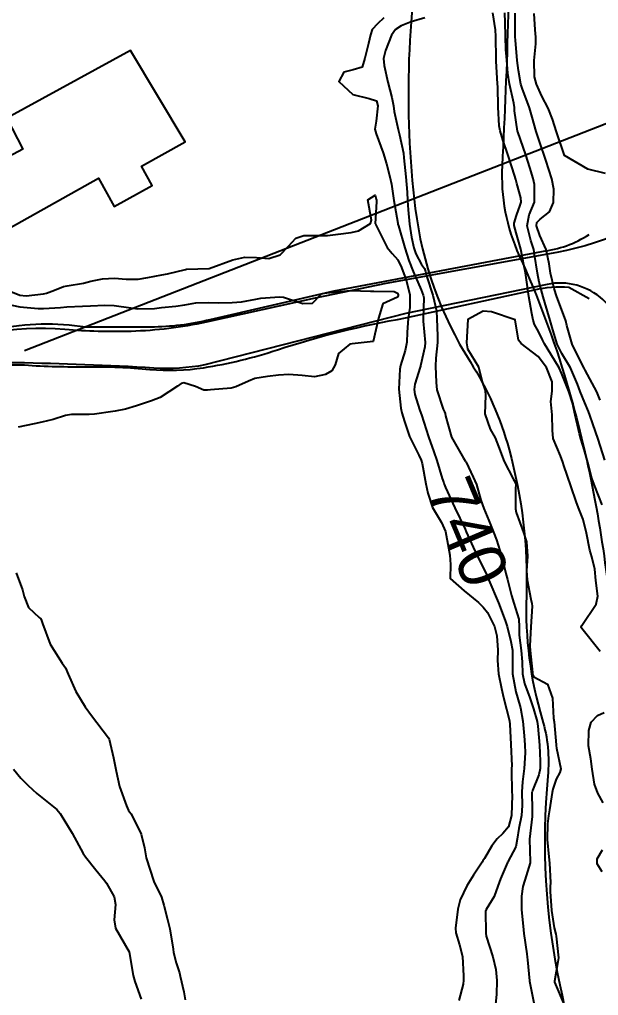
# Model space of a CAD drawing. Header units: metres. Extents: x 318500 to 325275, y 7408834 to 7428799.
# Drawn here: x 321290.2 to 321339.3, y 7409263.5 to 7409346.2 of the extents above; entities that cross this region are included whole.
import ezdxf
from ezdxf.enums import TextEntityAlignment as Align

# ---------------------------------------------------------------- set-up
doc = ezdxf.new("R2010")
doc.units = ezdxf.units.M
doc.header["$MEASUREMENT"] = 0
doc.linetypes.add('CONTINUO', pattern=[0])
for name, color, linetype in [('Cotas', 45, 'Continuous'), ('Curvas de Nivel 1m', 11, 'Continuous'), ('Curvas de Nivel 5m', 15, 'Continuous'), ('Edificações', 30, 'Continuous'), ('Hidrografia', 140, 'Continuous'), ('Pontes e Viadutos', 190, 'Continuous'), ('TEXTO', 45, 'Continuous'), ('Vias Primárias', 230, 'Continuous')]:
    doc.layers.add(name, color=color, linetype=linetype)
doc.styles.add('ARIAL', font='arial.ttf')

msp = doc.modelspace()

# ---------------------------------------------------------------- linework, layer by layer
at = {"layer": 'Curvas de Nivel 1m', "flags": 128}
for points, elevation in [([(321339.601, 7409305.052), (321338.975, 7409306.646), (321338.736, 7409307.339), (321338.396, 7409308.655), (321338.076, 7409309.753), (321337.793, 7409310.663), (321337.686, 7409311.074), (321337.32, 7409312.668), (321337.076, 7409313.725), (321336.778, 7409314.674), (321336.163, 7409316.234), (321335.944, 7409316.683), (321335.548, 7409317.321), (321334.701, 7409318.702), (321334.541, 7409319.043), (321334.21, 7409319.747), (321333.855, 7409320.354), (321333.747, 7409320.717), (321333.652, 7409321.296), (321333.386, 7409322.723), (321333.245, 7409323.746), (321333.09, 7409324.728), (321332.973, 7409325.416), (321332.706, 7409326.734), (321332.321, 7409328.132), (321332.143, 7409328.742), (321332.134, 7409328.941), (321332.343, 7409329.587), (321332.637, 7409330.454), (321332.725, 7409330.735), (321332.72, 7409331.091), (321332.376, 7409332.294), (321332.27, 7409332.633), (321332.242, 7409332.742), (321332.189, 7409332.937), (321331.597, 7409334.752), (321331.181, 7409336.006), (321330.949, 7409336.762), (321330.869, 7409337.189), (321330.778, 7409338.765), (321330.747, 7409340.505), (321330.735, 7409340.766), (321330.618, 7409342.669), (321330.609, 7409342.769), (321330.605, 7409342.853), (321330.577, 7409344.769), (321330.549, 7409345.341), (321330.324, 7409346.772)], 739), ([(321339.422, 7409313.93), (321339.14, 7409314.645), (321338.167, 7409316.467), (321338.064, 7409316.661), (321337.925, 7409316.911), (321337.048, 7409318.672), (321336.618, 7409320.274), (321336.529, 7409320.677), (321336.231, 7409321.433), (321335.768, 7409322.687), (321335.539, 7409323.413), (321335.208, 7409324.696), (321335.095, 7409325.505), (321334.841, 7409326.702), (321334.318, 7409327.903), (321334.024, 7409328.715), (321334.057, 7409328.992), (321334.339, 7409329.29), (321335.131, 7409329.916), (321335.478, 7409330.693), (321335.5, 7409331.822), (321335.328, 7409332.696), (321334.826, 7409334.281), (321334.679, 7409334.706), (321334.421, 7409335.451), (321333.993, 7409336.717), (321333.658, 7409337.928), (321333.436, 7409338.725), (321332.829, 7409340.391), (321332.72, 7409340.737), (321332.507, 7409341.87), (321332.402, 7409342.742), (321332.242, 7409344.449), (321332.224, 7409344.745), (321332.224, 7409345.066), (321332.237, 7409346.745)], 741), ([(321339.88, 7409333.145), (321338.393, 7409333.529), (321336.41, 7409334.68), (321335.729, 7409336.697), (321335.392, 7409337.759), (321335.026, 7409338.704), (321334.475, 7409339.713), (321334.026, 7409340.717), (321333.876, 7409341.343), (321333.829, 7409342.72), (321333.969, 7409344.153), (321333.985, 7409344.718), (321333.928, 7409345.341), (321333.829, 7409346.721)], 742), ([(321324.563, 7409346.354), (321323.408, 7409346.011), (321322.552, 7409345.681), (321322.069, 7409345.355), (321321.75, 7409344.882), (321321.222, 7409343.585), (321321.058, 7409342.892), (321321.106, 7409342.296), (321321.437, 7409340.886), (321321.761, 7409339.59), (321321.901, 7409338.878), (321321.973, 7409338.395), (321322.32, 7409336.872), (321322.434, 7409336.443), (321322.747, 7409334.867), (321322.796, 7409334.474), (321322.965, 7409332.864), (321323.079, 7409331.575), (321323.102, 7409330.863), (321323.141, 7409330.066), (321323.26, 7409328.856), (321323.425, 7409327.742), (321323.631, 7409326.85), (321323.803, 7409326.355), (321324.286, 7409325.434), (321324.536, 7409325.091), (321324.616, 7409324.837), (321324.724, 7409324.385), (321325.255, 7409322.83), (321325.554, 7409321.503), (321325.599, 7409320.826), (321325.628, 7409319.403), (321325.629, 7409318.826), (321325.505, 7409317.502), (321325.468, 7409316.827), (321325.528, 7409315.448), (321325.594, 7409314.825), (321326.124, 7409313.171), (321326.242, 7409312.939), (321326.286, 7409312.818), (321326.319, 7409312.615), (321326.837, 7409310.809), (321327.837, 7409309.02), (321327.998, 7409308.791), (321328.021, 7409308.752), (321328.059, 7409308.67), (321328.679, 7409307.413), (321328.94, 7409306.776), (321329.322, 7409305.469), (321329.56, 7409304.767), (321329.995, 7409303.747), (321330.388, 7409302.756), (321330.641, 7409302.085), (321331.071, 7409300.749), (321331.441, 7409299.242), (321331.565, 7409298.744), (321331.91, 7409297.383), (321332.106, 7409296.737), (321332.529, 7409295.373), (321332.567, 7409294.73), (321332.578, 7409294.021), (321332.734, 7409292.727), (321332.815, 7409291.746), (321332.852, 7409290.725), (321333.023, 7409289.933), (321333.482, 7409288.715), (321333.786, 7409287.782), (321334.083, 7409286.705), (321334.152, 7409286.316), (321334.288, 7409284.702), (321334.353, 7409283.327), (321334.34, 7409282.701), (321334.229, 7409282.186), (321333.692, 7409280.861), (321333.66, 7409280.741), (321333.653, 7409280.711), (321333.667, 7409279.16), (321333.668, 7409278.71), (321333.659, 7409278.654), (321333.451, 7409276.713), (321333.51, 7409274.813), (321333.507, 7409274.712), (321333.046, 7409273.261), (321332.883, 7409272.72), (321332.749, 7409271.9), (321332.772, 7409270.722), (321332.903, 7409269.356), (321332.973, 7409268.718), (321333.203, 7409267.016), (321333.247, 7409266.714), (321333.277, 7409266.492), (321333.45, 7409264.71), (321333.453, 7409264.684), (321333.478, 7409264.551), (321333.851, 7409262.704)], 739), ([(321289.041, 7409323.318), (321290.243, 7409322.838), (321290.756, 7409322.778), (321292.245, 7409322.962), (321292.5, 7409323.013), (321293.172, 7409323.261), (321293.936, 7409323.572), (321294.256, 7409323.638), (321295.625, 7409323.864), (321296.262, 7409324.019), (321297.25, 7409324.22), (321298.266, 7409324.28), (321299.256, 7409324.189), (321300.265, 7409324.187), (321301.077, 7409324.349), (321302.271, 7409324.555), (321302.76, 7409324.645), (321304.279, 7409325.019), (321304.356, 7409325.032), (321306.28, 7409325.09), (321308.288, 7409325.829), (321309.298, 7409326.053), (321310.29, 7409326.044), (321311.347, 7409325.961), (321312.292, 7409326.26), (321312.996, 7409327), (321313.637, 7409327.664), (321314.314, 7409327.892), (321315.387, 7409327.89), (321316.314, 7409327.903), (321317.231, 7409328.021), (321318.318, 7409328.159), (321318.949, 7409328.292), (321319.96, 7409328.906), (321320.05, 7409329.189), (321319.725, 7409330.91), (321320.364, 7409331.311), (321320.45, 7409330.988), (321320.465, 7409330.898), (321320.47, 7409330.787), (321320.371, 7409328.899), (321320.382, 7409328.847), (321321.367, 7409326.884), (321321.787, 7409326.37), (321322.29, 7409325.826), (321322.588, 7409325.171), (321322.711, 7409324.864), (321322.99, 7409324.138), (321323.302, 7409322.854), (321323.307, 7409321.78), (321323.166, 7409320.856), (321323.063, 7409319.712), (321323.044, 7409318.857), (321322.906, 7409318.143), (321322.516, 7409316.865), (321322.456, 7409316.575), (321322.371, 7409314.867), (321322.527, 7409313.267), (321322.63, 7409312.862), (321322.847, 7409312.121), (321323.258, 7409310.852), (321324.066, 7409309.272), (321324.262, 7409308.838), (321324.334, 7409308.561), (321324.648, 7409306.834), (321324.819, 7409306.041), (321325.209, 7409304.828), (321325.991, 7409303.556), (321326.31, 7409302.815), (321326.561, 7409301.407), (321326.691, 7409300.809), (321326.746, 7409300.01), (321326.703, 7409298.808), (321327.915, 7409297.762), (321329.113, 7409296.772), (321329.513, 7409296.383), (321329.892, 7409295.944), (321330.466, 7409294.754), (321330.664, 7409293.956), (321330.743, 7409292.751), (321330.719, 7409291.869), (321330.807, 7409290.75), (321331.068, 7409289.486), (321331.235, 7409288.746), (321331.744, 7409286.767), (321331.748, 7409286.74), (321331.766, 7409286.462), (321331.846, 7409284.738), (321331.933, 7409282.948), (321331.925, 7409282.737), (321331.915, 7409282.539), (321331.956, 7409280.736), (321331.97, 7409280.452), (321331.925, 7409278.736), (321331.65, 7409277.775), (321331.18, 7409277.209), (321330.695, 7409276.749), (321330.235, 7409276.15), (321329.615, 7409275.083), (321329.499, 7409274.874), (321329.424, 7409274.763), (321328.702, 7409273.665), (321328.136, 7409272.782), (321327.568, 7409271.588), (321327.358, 7409270.793), (321327.161, 7409269.171), (321327.196, 7409268.795), (321327.515, 7409267.762), (321327.748, 7409266.786), (321327.851, 7409265.152), (321327.856, 7409264.784), (321327.814, 7409264.446), (321327.454, 7409263.043)], 741), ([(321289.56, 7409321.98), (321290.228, 7409321.852), (321291.794, 7409321.709), (321292.227, 7409321.713), (321293.68, 7409321.804), (321294.229, 7409321.85), (321295.547, 7409321.914), (321296.231, 7409321.938), (321297.449, 7409321.984), (321298.232, 7409321.966), (321299.653, 7409321.751), (321300.228, 7409321.674), (321301.656, 7409321.721), (321302.23, 7409321.784), (321303.458, 7409321.895), (321304.234, 7409322.017), (321305.147, 7409322.185), (321306.237, 7409322.219), (321307.116, 7409322.197), (321308.237, 7409322.218), (321309.022, 7409322.265), (321310.242, 7409322.498), (321310.675, 7409322.592), (321312.246, 7409322.705), (321312.58, 7409322.661), (321314.237, 7409322.144), (321315.043, 7409322.163), (321315.804, 7409322.957), (321316.165, 7409323.038), (321316.251, 7409323.049), (321317.959, 7409323.22), (321318.255, 7409323.24), (321319.966, 7409323.191), (321320.254, 7409323.191), (321321.968, 7409323.161), (321322.252, 7409323.005), (321322.306, 7409322.869), (321322.309, 7409322.809), (321322.247, 7409322.665), (321321.017, 7409322.11), (321320.643, 7409320.894), (321320.2, 7409318.9), (321318.398, 7409318.717), (321318.196, 7409318.671), (321317.237, 7409317.881), (321316.973, 7409316.938), (321316.67, 7409316.434), (321316.157, 7409316.104), (321315.207, 7409315.911), (321314.156, 7409316.016), (321313.033, 7409316.116), (321312.156, 7409316.048), (321311.22, 7409315.948), (321310.151, 7409315.767), (321309.631, 7409315.554), (321308.553, 7409315.054), (321308.139, 7409314.96), (321306.406, 7409314.809), (321306.137, 7409314.78), (321305.843, 7409314.79), (321305.124, 7409315.095), (321304.145, 7409315.421), (321303.9, 7409315.357), (321303.601, 7409315.118), (321302.13, 7409314.168), (321301.394, 7409313.881), (321300.123, 7409313.459), (321299.195, 7409313.174), (321298.307, 7409312.997), (321298.117, 7409312.966), (321296.575, 7409312.751), (321296.113, 7409312.736), (321294.621, 7409312.726), (321294.111, 7409312.63), (321293.071, 7409312.29), (321292.102, 7409312.067), (321291.439, 7409311.941), (321290.095, 7409311.651)], 742), ([(321339.445, 7409292.636), (321337.879, 7409294.579), (321337.826, 7409294.661), (321337.811, 7409294.73), (321337.882, 7409294.825), (321339.094, 7409296.642), (321339.234, 7409297.316), (321339.078, 7409298.643), (321338.971, 7409299.618), (321338.727, 7409300.648), (321338.549, 7409301.235), (321338.286, 7409302.655), (321337.998, 7409303.83), (321337.654, 7409304.664), (321337.43, 7409305.255), (321336.934, 7409306.671), (321336.343, 7409308.391), (321336.257, 7409308.678), (321336.068, 7409309.206), (321335.434, 7409310.69), (321335.389, 7409311.403), (321335.376, 7409312.691), (321335.249, 7409313.811), (321335.357, 7409314.692), (321335.354, 7409315.49), (321334.892, 7409316.699), (321334.184, 7409317.626), (321332.728, 7409318.732), (321332.501, 7409319.034), (321332.22, 7409320.74), (321332.22, 7409320.74), (321330.23, 7409321.412), (321329.518, 7409321.483), (321328.22, 7409320.79), (321328.092, 7409318.792), (321328.192, 7409318.277), (321329.123, 7409316.776), (321329.433, 7409315.489), (321329.679, 7409314.767), (321329.713, 7409314.343), (321329.666, 7409312.767), (321330.101, 7409311.472), (321330.522, 7409310.756), (321330.819, 7409310.012), (321331.296, 7409308.748), (321332.045, 7409307.274), (321332.248, 7409306.943), (321332.284, 7409306.736), (321332.268, 7409306.505), (321332.264, 7409304.736), (321332.314, 7409304.427), (321332.925, 7409302.726), (321333.187, 7409301.937), (321333.261, 7409300.72), (321333.185, 7409299.478), (321333.242, 7409298.72), (321333.542, 7409297.079), (321333.634, 7409296.714), (321333.658, 7409296.474), (321333.549, 7409294.715), (321333.473, 7409293.099), (321333.493, 7409292.715), (321333.69, 7409290.844), (321333.701, 7409290.712), (321333.723, 7409290.615), (321333.818, 7409290.491), (321334.976, 7409289.857), (321335.391, 7409288.686), (321335.488, 7409286.97), (321335.52, 7409286.684), (321335.708, 7409284.713), (321335.711, 7409284.68), (321335.712, 7409284.653), (321335.738, 7409284.443), (321336.102, 7409282.676), (321336.015, 7409282.378), (321335.707, 7409281.804), (321335.425, 7409280.953), (321335.36, 7409280.685), (321335.133, 7409279.223), (321335.065, 7409278.689), (321334.977, 7409278.014), (321334.927, 7409276.691), (321335.075, 7409275.231), (321335.142, 7409274.687), (321335.225, 7409273.046), (321335.205, 7409272.686), (321335.184, 7409272.293), (321335.295, 7409270.684), (321335.538, 7409269.198), (321335.665, 7409268.679), (321335.692, 7409268.514), (321335.89, 7409266.676), (321335.853, 7409266.32), (321335.552, 7409264.679), (321335.557, 7409264.601), (321336.389, 7409262.671)], 738), ([(321289.93, 7409299.3), (321290.464, 7409297.848), (321290.607, 7409297.289), (321290.96, 7409296.354), (321291.882, 7409295.518), (321292.005, 7409295.392), (321292.063, 7409295.267), (321292.14, 7409295.002), (321292.816, 7409293.256), (321293.826, 7409291.654), (321294.095, 7409291.237), (321294.329, 7409290.721), (321294.989, 7409289.228), (321295.781, 7409287.939), (321296.318, 7409287.212), (321297.742, 7409285.308), (321297.795, 7409285.189), (321298.17, 7409283.629), (321298.269, 7409283.182), (321298.397, 7409282.492), (321298.678, 7409281.175), (321299.283, 7409279.548), (321299.45, 7409279.163), (321299.536, 7409279.039), (321299.657, 7409278.871), (321300.505, 7409277.151), (321300.793, 7409275.978), (321300.931, 7409275.147), (321301.58, 7409273.14), (321302.238, 7409271.801), (321302.445, 7409271.127), (321302.746, 7409269.918), (321302.951, 7409269.119), (321303.219, 7409267.4), (321303.261, 7409267.114), (321303.487, 7409266.253), (321303.77, 7409265.401), (321303.838, 7409265.105), (321304.129, 7409263.769), (321304.258, 7409263.098)], 742), ([(321339.678, 7409279.809), (321339.244, 7409280.637), (321338.956, 7409281.387), (321338.746, 7409282.645), (321338.628, 7409283.546), (321338.451, 7409284.649), (321338.464, 7409285.945), (321338.675, 7409286.646), (321339.202, 7409287.215), (321339.783, 7409287.468)], 738), ([(321289.703, 7409282.65), (321290.314, 7409281.906), (321290.94, 7409281.281), (321291.68, 7409280.585), (321293.363, 7409279.244), (321293.655, 7409278.905), (321294.662, 7409277.23), (321295.614, 7409275.511), (321295.805, 7409275.217), (321296.68, 7409274.118), (321297.439, 7409273.192), (321297.577, 7409272.994), (321298.222, 7409271.842), (321298.35, 7409271.178), (321298.236, 7409269.875), (321298.344, 7409269.178), (321299.5, 7409267.16), (321299.845, 7409265.156), (321299.97, 7409264.65), (321300.518, 7409263.149)], 743), ([(321339.6, 7409273.961), (321339.168, 7409274.637), (321339.185, 7409275.068), (321339.628, 7409275.827)], 738)]:
    msp.add_lwpolyline(points, dxfattribs=dict(at, elevation=elevation))
at = {"layer": 'Curvas de Nivel 5m', "elevation": 740, "flags": 128}
for points in [[(321339.84, 7409308.856), (321339.266, 7409310.642), (321338.822, 7409311.937), (321338.57, 7409312.653), (321338.448, 7409312.98), (321338.131, 7409313.716), (321337.747, 7409314.664), (321337.512, 7409315.304), (321336.919, 7409316.673), (321336.188, 7409317.904), (321335.79, 7409318.686), (321335.422, 7409319.902), (321335.191, 7409320.695), (321334.734, 7409322.211), (321334.595, 7409322.705), (321334.268, 7409323.94), (321334.115, 7409324.712), (321333.878, 7409326.298), (321333.798, 7409326.718), (321333.554, 7409327.479), (321333.252, 7409328.726), (321333.414, 7409329.654), (321333.864, 7409330.717), (321333.878, 7409332.22), (321333.748, 7409332.719), (321333.464, 7409333.654), (321333.119, 7409334.729), (321332.439, 7409336.693), (321332.429, 7409336.74), (321332.179, 7409338.466), (321332.157, 7409338.745), (321332.104, 7409339.107), (321331.739, 7409340.751), (321331.612, 7409341.645), (321331.507, 7409342.755), (321331.437, 7409343.664), (321331.4, 7409344.757), (321331.372, 7409345.943), (321331.357, 7409346.758)], [(321321.093, 7409346.361), (321320.554, 7409345.826), (321320.094, 7409345.36), (321319.957, 7409344.909), (321319.788, 7409344.167), (321319.492, 7409342.915), (321319.248, 7409342.18), (321318.505, 7409341.931), (321317.702, 7409341.738), (321317.289, 7409340.942), (321318.474, 7409339.862), (321319.855, 7409339.524), (321320.466, 7409339.32), (321320.588, 7409338.898), (321320.447, 7409337.587), (321320.333, 7409336.902), (321320.434, 7409336.527), (321321.037, 7409334.891), (321321.314, 7409333.969), (321321.611, 7409332.882), (321321.741, 7409332.247), (321321.948, 7409330.876), (321322.267, 7409328.935), (321322.287, 7409328.871), (321322.328, 7409328.73), (321322.858, 7409326.862), (321323.21, 7409325.777), (321323.586, 7409324.85), (321324.257, 7409323.291), (321324.43, 7409322.838), (321324.471, 7409322.613), (321324.413, 7409320.838), (321324.423, 7409320.633), (321324.598, 7409318.836), (321324.576, 7409318.455), (321324.2, 7409316.84), (321324.193, 7409316.817), (321324.168, 7409316.731), (321323.706, 7409315.287), (321323.653, 7409314.847), (321323.715, 7409314.426), (321324.123, 7409313.142), (321324.223, 7409312.839), (321324.272, 7409312.684), (321324.87, 7409310.832), (321325.34, 7409309.558), (321325.592, 7409308.825), (321326.045, 7409307.289), (321326.166, 7409306.943), (321326.218, 7409306.817), (321326.33, 7409306.522), (321327.12, 7409304.803), (321327.983, 7409303.002), (321328.085, 7409302.788), (321328.676, 7409301.488), (321329.003, 7409300.774), (321329.932, 7409298.872), (321329.974, 7409298.76), (321330.007, 7409298.681), (321330.808, 7409296.751), (321331.365, 7409295.266), (321331.536, 7409294.743), (321331.861, 7409293.485), (321332.004, 7409292.738), (321332.012, 7409292.573), (321332.003, 7409290.737), (321332.284, 7409289.212), (321332.431, 7409288.731), (321332.671, 7409287.843), (321332.87, 7409286.723), (321332.999, 7409285.473), (321333.044, 7409284.72), (321333.067, 7409284.054), (321332.998, 7409282.721), (321332.845, 7409281.58), (321332.801, 7409280.723), (321332.83, 7409279.565), (321332.774, 7409278.723), (321332.54, 7409277.618), (321332.4, 7409276.729), (321332.292, 7409276.068), (321331.611, 7409274.803), (321331.585, 7409274.766), (321331.568, 7409274.74), (321330.97, 7409273.365), (321330.764, 7409272.748), (321330.448, 7409271.875), (321329.757, 7409270.758), (321329.699, 7409270.618), (321329.733, 7409268.758), (321329.781, 7409268.502), (321330.321, 7409266.752), (321330.575, 7409265.663), (321330.683, 7409264.748), (321330.641, 7409263.569), (321330.554, 7409262.749)]]:
    msp.add_lwpolyline(points, dxfattribs=at)
at = {"layer": 'Edificações'}
msp.add_lwpolyline([(321285, 7409332.302), (321287.346, 7409327.429), (321296.892, 7409332.762), (321298.236, 7409330.356), (321301.442, 7409332.147), (321300.535, 7409333.77), (321304.256, 7409335.849), (321299.627, 7409343.585), (321289.131, 7409337.855), (321290.474, 7409335.209)], close=True, dxfattribs=at)
at = {"layer": 'Hidrografia'}
for points in [[(321240.735, 7409483.054), (321270.042, 7409469.807), (321277.309, 7409456.717, 0.121649), (321284.774, 7409448.686, -0.092251), (321297.928, 7409436.09, 0.067155), (321307.945, 7409425.491, -0.096826), (321319.696, 7409411.49, -0.014655), (321328.001, 7409395.374, -0.115205), (321329.365, 7409389.192, -0.043645), (321327.389, 7409369.387, -0.002084), (321324.688, 7409355.413, 0.079248), (321323.758, 7409330.186, 0.111731), (321328.407, 7409317.202, -0.074605), (321331.705, 7409309.765, -0.075616), (321333.173, 7409297.33, 0.081123), (321334.522, 7409286.89, -0.096771), (321334.994, 7409282.064, 0.076756), (321336.016, 7409264.37, -0.01267), (321341.287, 7409236.3, 0.047141)], [(321333.933, 7409393.263, -0.213971), (321336.806, 7409384.297, -0.054429), (321333.675, 7409370.308, 0.081313), (321331.843, 7409359.422, -0.011875), (321331.122, 7409333.816, 0.120426), (321332.571, 7409326.187, -0.035246), (321336.614, 7409315.349, -0.047622), (321340.247, 7409296.598, -0.034195)]]:
    msp.add_lwpolyline(points, format="xyb", dxfattribs=at)
at = {"layer": 'Pontes e Viadutos'}
for points in [[(321239.055, 7409302.298), (321239.584, 7409301.444), (321243.892, 7409301.786), (321284.422, 7409319.132), (321288.316, 7409319.959, -0.092385), (321295.808, 7409320.145), (321301.332, 7409320.161, 0.060602), (321306.355, 7409320.786), (321316.882, 7409323.206), (321334.497, 7409326.553, 0.116959), (321338.49, 7409327.982, 0.456239)], [(321242.116, 7409295.727), (321242.105, 7409296.714, -0.169029), (321242.355, 7409297.457, -0.164043), (321245.095, 7409299.279), (321249.723, 7409301.001), (321271.717, 7409309.868), (321286.013, 7409316.116, -0.119997), (321290.619, 7409316.921, 0.018913), (321295.989, 7409316.771, -0.02613), (321301.251, 7409316.549, 0.062825), (321305.793, 7409316.689, 0.040278), (321312.069, 7409318.205, -0.036597), (321322.927, 7409320.911), (321333.873, 7409323.303, -0.070938), (321336.764, 7409323.516), (321338.495, 7409322.556)]]:
    msp.add_lwpolyline(points, format="xyb", dxfattribs=at)
at = {"layer": 'TEXTO', "linetype": 'CONTINUO'}
msp.add_polyline3d([(321290.616, 7409318.159, 0), (321475.01, 7409390.149, 0)], dxfattribs=at)
at = {"layer": 'Vias Primárias'}
for points in [[(321346.975, 7409331.336, -0.115923), (321334.956, 7409326.304), (321321.26, 7409323.824), (321315.284, 7409322.596), (321306.028, 7409320.554, -0.047309), (321299.671, 7409319.771, -0.027863), (321294.06, 7409319.926, 0.13419), (321281.342, 7409317.566), (321263.726, 7409309.557), (321244.047, 7409301.688), (321239.149, 7409301.217), (321219.191, 7409331.642)], [(321352.956, 7409238.068, -0.031312), (321349.349, 7409266.825, -0.008788), (321348.578, 7409284.086, 0.038554), (321347.122, 7409298.019, 0.053809), (321342.623, 7409313.17, -0.080659), (321341.09, 7409319.565, 0.192903), (321339.671, 7409322.463, 0.238598), (321334.932, 7409323.754), (321322.949, 7409321.292), (321305.907, 7409316.921, -0.060343), (321301.601, 7409316.659, 0.011009), (321289.893, 7409317.102, 0.105703), (321285.718, 7409316.278), (321257.73, 7409304.263), (321244.408, 7409299.202, 0.222364), (321241.832, 7409296.709), (321241.561, 7409296, -0.030911), (321242.335, 7409293.032), (321247.922, 7409275.713), (321261.561, 7409223.933, -0.007924)]]:
    msp.add_lwpolyline(points, format="xyb", dxfattribs=at)

# ---------------------------------------------------------------- texts
at = {"layer": 'Cotas', "style": 'ARIAL'}
msp.add_text('740', height=4, rotation=292.77815, dxfattribs=at).set_placement((321328.22, 7409302.768, 740), align=Align.MIDDLE_CENTER)

doc.saveas('drawing.dxf')
